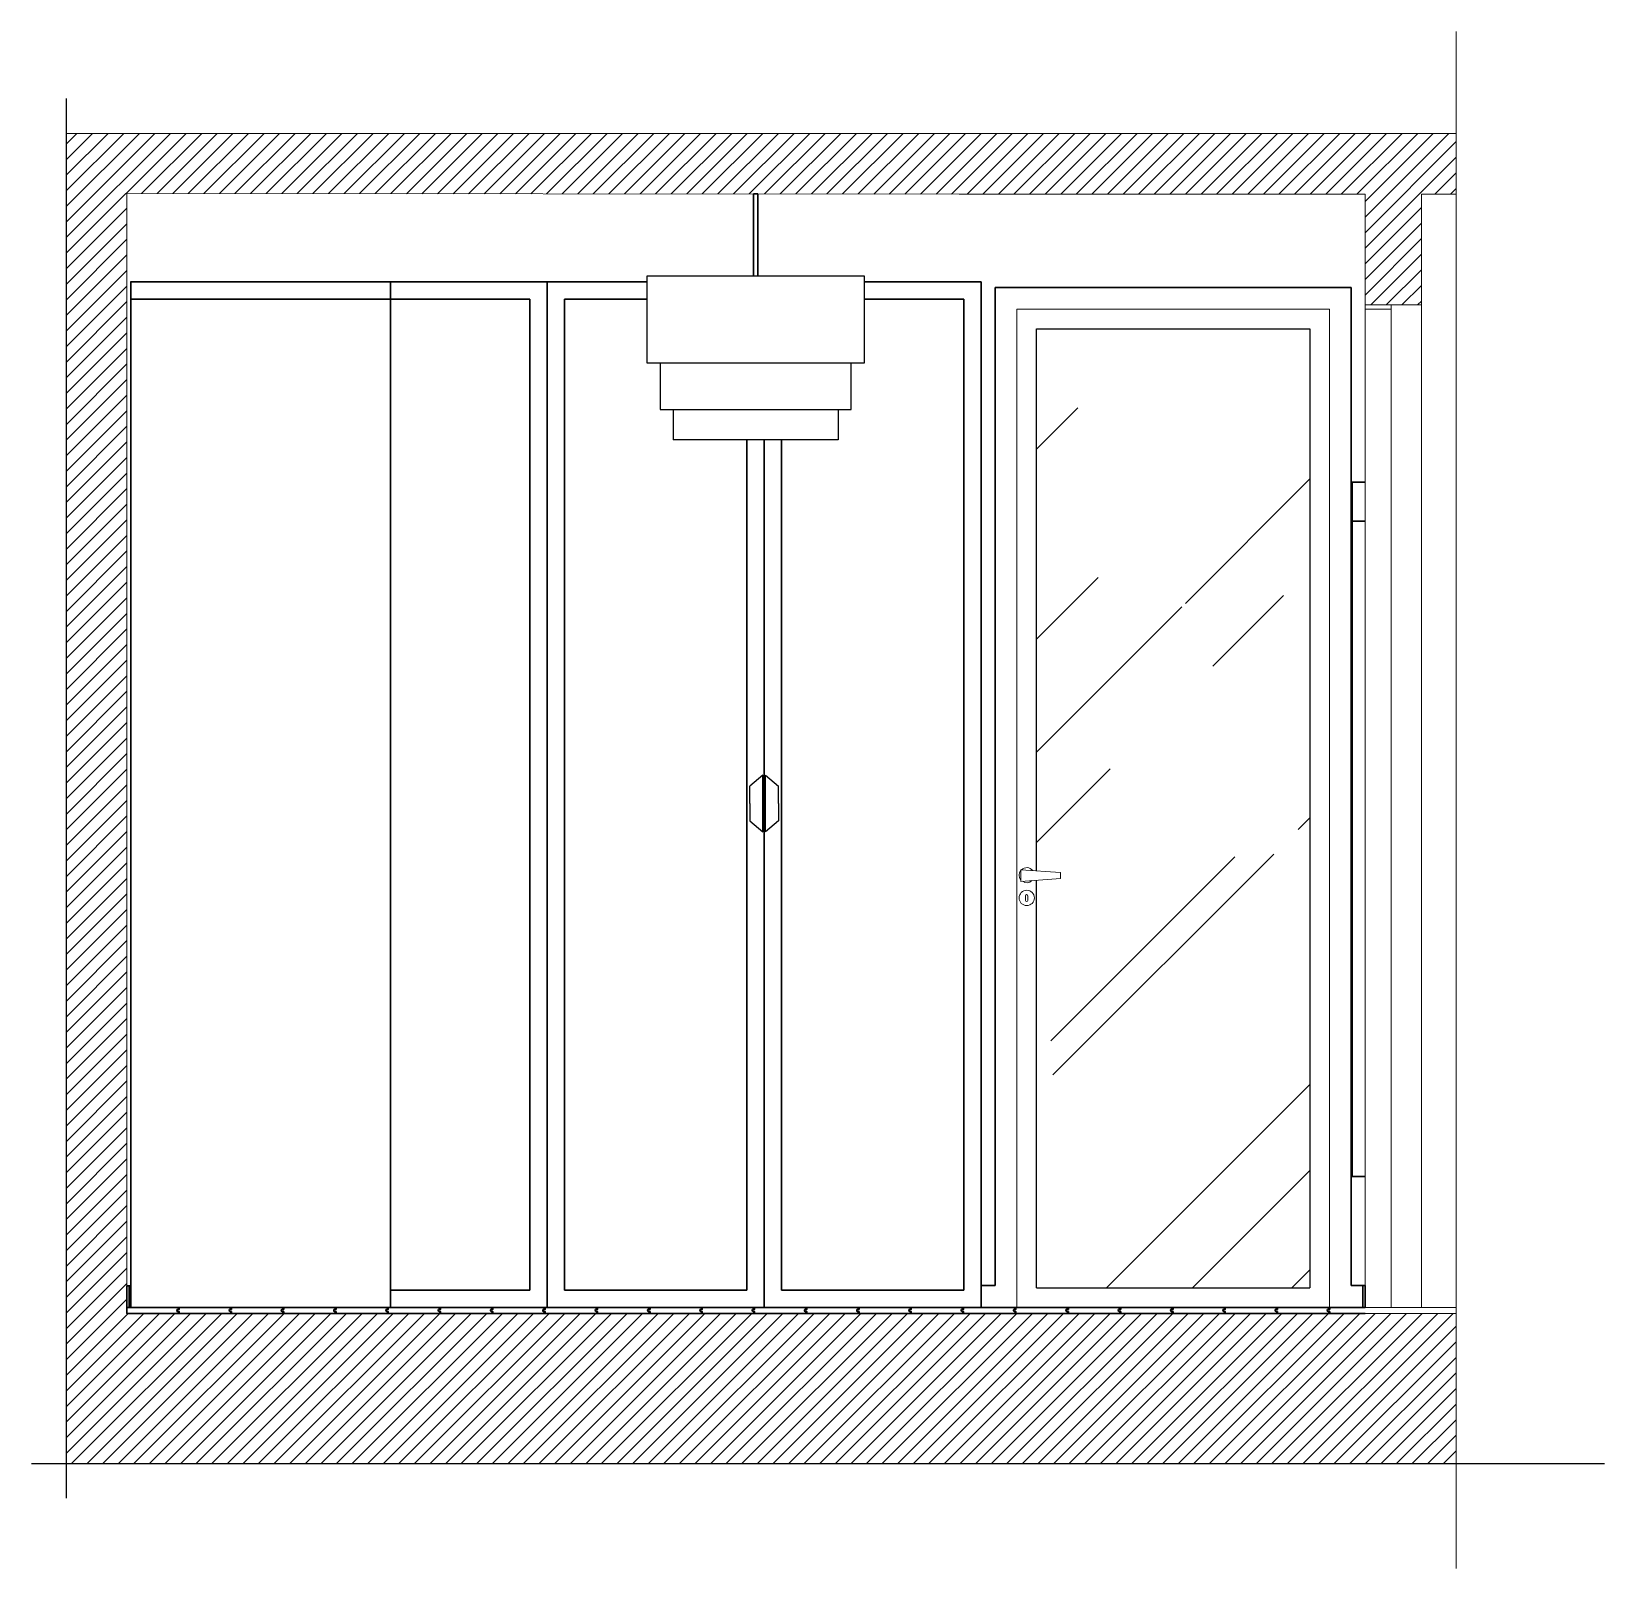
# Model space of a CAD drawing. Header units: millimetres. Extents: x 2837 to 6066, y 1056 to 2217.
# Drawn here: x 3543.4 to 3905.9, y 1344.8 to 1699 of the extents above; entities that cross this region are included whole.
import ezdxf

# ---------------------------------------------------------------- set-up
doc = ezdxf.new("R2010")
doc.units = ezdxf.units.MM
for name, color, linetype in [('A-FURN', 8, 'Continuous'), ('linea tratteggiata', 111, 'Continuous'), ('retino vetri', 201, 'Continuous'), ('serramenti', 124, 'Continuous'), ('tessuti', 51, 'Continuous')]:
    doc.layers.add(name, color=color, linetype=linetype)
for name, color, linetype, lineweight in [('arredi', 8, 'Continuous', 30), ('infissi', 40, 'Continuous', 18), ('legno', 35, 'Continuous', 30), ('muri sezionati', 7, 'Continuous', 18), ('retino muri', 2, 'Continuous', 18)]:
    doc.layers.add(name, color=color, linetype=linetype, lineweight=lineweight)

msp = doc.modelspace()

# ---------------------------------------------------------------- hatches: boundary and pattern name
at = {"layer": 'retino vetri', "lineweight": 20, "transparency": 33554687}
h = msp.add_hatch(dxfattribs=at)
h.set_pattern_fill('AR-RROOF', color=256, scale=2.9, angle=45)
h.set_pattern_definition([(45, (236.83, 0), (62.5026, 166.6736), [1104.9, -147.32, 368.3, -73.66]), (45, (280.06, 95.32), (-121.3592, 17.1882), [220.98, -24.308, 441.96, -55.245]), (45, (218.6, 70.315), (235.94725, 305.7418), [589.28, -103.124, 294.64, -73.66])])
edge = h.paths.add_edge_path()
edge.add_line((3775, 1510.01), (3775.02, 1630.46))
edge.add_line((3838.01, 1630.46), (3838.01, 1510.01))
edge.add_line((3775.02, 1630.46), (3838.01, 1630.46))
edge.add_line((3775, 1505.56), (3775, 1510.01))
edge.add_line((3780.55, 1503.77), (3771.44, 1503.11))
edge.add_line((3780.55, 1504.46), (3780.55, 1503.77))
edge.add_line((3780.55, 1505.16), (3771.44, 1505.81))
edge.add_line((3780.55, 1504.46), (3780.55, 1505.16))
edge.add_line((3775, 1409.46), (3775, 1503.37))
edge.add_line((3775, 1409.46), (3838.01, 1409.46))
edge.add_line((3838.01, 1510.01), (3838.01, 1409.46))

# ---------------------------------------------------------------- linework, layer by layer
at = {"layer": 'A-FURN'}
for p, q in [((3711.93, 1527.57), (3708.93, 1525.07)), ((3712.56, 1527.57), (3715.56, 1525.07)), ((3708.93, 1521.07), (3708.93, 1525.07)), ((3715.56, 1521.07), (3715.56, 1525.07)), ((3708.93, 1521.07), (3708.93, 1517.07)), ((3715.56, 1521.07), (3715.56, 1517.07)), ((3708.93, 1517.07), (3711.93, 1514.57)), ((3715.56, 1517.07), (3712.56, 1514.57))]:
    msp.add_line(p, q, dxfattribs=at)
for points in [[(3711.93, 1514.57), (3711.93, 1527.57)], [(3712.56, 1514.57), (3712.56, 1527.57)]]:
    msp.add_lwpolyline(points, dxfattribs=at)
at = {"layer": 'arredi'}
for p, q in [((3709.84, 1642.65), (3709.84, 1661.54)), ((3709.84, 1661.54), (3710.84, 1661.54)), ((3710.84, 1661.54), (3710.84, 1642.65)), ((3566.36, 1404.93), (3566.36, 1641.33)), ((3685.34, 1641.32), (3566.36, 1641.32)), ((3626.16, 1641.32), (3626.15, 1404.93)), ((3658.25, 1641.32), (3658.25, 1641.33)), ((3662.25, 1404.93), (3662.25, 1641.33)), ((3762.25, 1641.32), (3735.34, 1641.32)), ((3758.25, 1641.32), (3758.25, 1641.32)), ((3762.25, 1404.92), (3762.25, 1641.32)), ((3626.16, 1637.32), (3566.36, 1637.32)), ((3658.25, 1637.32), (3626.16, 1637.32)), ((3658.25, 1408.93), (3658.25, 1637.32)), ((3666.24, 1408.93), (3666.25, 1637.32)), ((3685.34, 1637.32), (3666.25, 1637.32)), ((3758.25, 1637.32), (3735.34, 1637.32)), ((3758.25, 1408.92), (3758.25, 1637.32)), ((3708.24, 1408.93), (3708.25, 1604.86)), ((3712.24, 1404.93), (3712.25, 1604.86)), ((3716.24, 1408.93), (3716.25, 1604.86)), ((3850.73, 1595.11), (3847.73, 1595.11)), ((3847.73, 1595.11), (3847.73, 1435.11)), ((3847.73, 1586.11), (3850.73, 1586.11)), ((3847.73, 1435.11), (3850.73, 1435.11)), ((3658.25, 1408.93), (3626.15, 1408.93)), ((3708.24, 1408.93), (3666.24, 1408.93)), ((3758.25, 1408.92), (3716.24, 1408.93)), ((3762.25, 1404.92), (3566.36, 1404.93)), ((3774.96, 1404.93), (3778.46, 1404.93))]:
    msp.add_line(p, q, dxfattribs=at)
at = {"layer": 'arredi', "lineweight": 20, "transparency": 33554687}
for p, q in [((3863.73, 1635.96), (3863.73, 1404.93)), ((3850.73, 1435.11), (3850.73, 1595.11))]:
    msp.add_line(p, q, dxfattribs=at)
at = {"layer": 'infissi'}
for p, q in [((3770.52, 1634.96), (3842.51, 1634.96)), ((3770.52, 1634.96), (3770.52, 1404.96)), ((3842.51, 1404.96), (3842.51, 1634.96)), ((3850.73, 1635.96), (3855.23, 1635.96)), ((3780.55, 1505.16), (3771.44, 1505.81)), ((3771.44, 1505.81), (3771.44, 1503.11)), ((3780.55, 1504.46), (3780.55, 1505.16)), ((3780.55, 1504.46), (3780.55, 1503.77)), ((3780.55, 1503.77), (3771.44, 1503.11))]:
    msp.add_line(p, q, dxfattribs=at)
at = {"layer": 'infissi', "lineweight": 20, "transparency": 33554687}
for p, q in [((3850.73, 1404.93), (3850.73, 1635.96)), ((3856.73, 1635.96), (3850.73, 1635.96)), ((3850.73, 1634.96), (3856.73, 1634.96)), ((3856.73, 1404.93), (3856.73, 1635.96))]:
    msp.add_line(p, q, dxfattribs=at)
at = {"layer": 'infissi'}
msp.add_lwpolyline([(3772.46, 1499.81), (3772.46, 1498.73, 1), (3773.01, 1498.73), (3773.01, 1498.88), (3773.01, 1499.79, 0.937392), (3772.46, 1499.81, 1)], format="xyb", dxfattribs=at)
msp.add_circle((3772.77, 1499.3), 1.76, dxfattribs=at)
for start, end in [(139.5658, 220.4342), (37.6575, 134.1429), (234.4239, 313.7757)]:
    msp.add_arc((3772.77, 1504.55), 1.74, start, end, dxfattribs=at)
at = {"layer": 'legno'}
for p, q in [((3770.52, 1639.96), (3765.52, 1639.96)), ((3765.52, 1639.96), (3765.52, 1409.95)), ((3847.51, 1639.96), (3770.52, 1639.96)), ((3847.51, 1609.12), (3847.51, 1639.96)), ((3847.51, 1409.97), (3847.51, 1609.12)), ((3565.44, 1403.94), (3565.44, 1409.94)), ((3565.44, 1409.94), (3565.94, 1409.93)), ((3565.94, 1409.93), (3565.94, 1404.93)), ((3565.94, 1409.93), (3566.36, 1409.93)), ((3765.52, 1409.95), (3762.25, 1409.95)), ((3850.73, 1409.97), (3847.51, 1409.97)), ((3850.73, 1409.97), (3850.23, 1409.97)), ((3850.23, 1409.97), (3850.23, 1404.97)), ((3850.73, 1404.93), (3850.73, 1409.97)), ((3850.73, 1409.97), (3850.73, 1409.97)), ((3565.44, 1403.93), (3565.44, 1404.93)), ((3722.11, 1404.93), (3734.11, 1404.93)), ((3734.14, 1404.93), (3746.14, 1404.93)), ((3746.17, 1404.93), (3758.17, 1404.93)), ((3758.22, 1404.93), (3770.22, 1404.93)), ((3770.27, 1404.93), (3782.27, 1404.93)), ((3779.73, 1404.93), (3776.73, 1404.93)), ((3782.36, 1404.93), (3794.36, 1404.93)), ((3794.42, 1404.93), (3806.42, 1404.93)), ((3806.49, 1404.93), (3818.49, 1404.93)), ((3815.95, 1404.92), (3817.45, 1404.92)), ((3818.51, 1404.93), (3830.51, 1404.93)), ((3830.55, 1404.93), (3842.55, 1404.93)), ((3842.6, 1404.93), (3850.73, 1404.93)), ((3850.73, 1404.93), (3850.73, 1404.93))]:
    msp.add_line(p, q, dxfattribs=at)
at = {"layer": 'legno', "ltscale": 0.2}
msp.add_line((3782.46, 1404.93), (3783.96, 1404.93), dxfattribs=at)
at = {"layer": 'legno', "lineweight": 20, "transparency": 33554687}
msp.add_line((3850.73, 1404.93), (3871.73, 1404.93), dxfattribs=at)
at = {"layer": 'legno'}
for points in [[(3571.34, 1403.53), (3570.14, 1403.53), (3570.14, 1403.53), (3565.44, 1403.53), (3565.44, 1404.93), (3577.44, 1404.93), (3577.44, 1404.53), (3577.24, 1404.53, 1), (3577.24, 1403.93), (3577.44, 1403.93), (3577.44, 1403.53), (3575.14, 1403.53), (3575.14, 1403.53), (3573.94, 1403.53), (3573.94, 1403.53), (3571.34, 1403.53)], [(3580.99, 1403.53), (3579.79, 1403.53), (3579.79, 1403.53), (3577.49, 1403.53), (3577.49, 1403.98), (3577.24, 1403.98, -1), (3577.24, 1404.48), (3577.49, 1404.48), (3577.49, 1404.93), (3589.49, 1404.93), (3589.49, 1404.53), (3589.24, 1404.53, 0.848617), (3589.23, 1403.93), (3589.49, 1403.93), (3589.49, 1403.53), (3584.79, 1403.53), (3584.79, 1403.53), (3583.59, 1403.53), (3583.59, 1403.53), (3580.99, 1403.53)], [(3593.03, 1403.53), (3591.83, 1403.53), (3591.83, 1403.53), (3589.53, 1403.53), (3589.53, 1403.98), (3589.28, 1403.98, -1.04261), (3589.28, 1404.48), (3589.53, 1404.48), (3589.53, 1404.93), (3601.53, 1404.93), (3601.53, 1404.53), (3601.28, 1404.53, 0.848617), (3601.26, 1403.93), (3601.53, 1403.93), (3601.53, 1403.53), (3596.83, 1403.53), (3596.83, 1403.53), (3595.63, 1403.53), (3595.63, 1403.53), (3593.03, 1403.53)], [(3605.09, 1403.53), (3603.89, 1403.53), (3603.89, 1403.53), (3601.59, 1403.53), (3601.59, 1403.98), (3601.34, 1403.98, -1), (3601.34, 1404.48), (3601.59, 1404.48), (3601.59, 1404.93), (3613.59, 1404.93), (3613.59, 1404.53), (3613.34, 1404.53, 0.848617), (3613.32, 1403.93), (3613.59, 1403.93), (3613.59, 1403.53), (3608.89, 1403.53), (3608.89, 1403.53), (3607.69, 1403.53), (3607.69, 1403.53), (3605.09, 1403.53)], [(3617.13, 1403.53), (3615.93, 1403.53), (3615.93, 1403.53), (3613.63, 1403.53), (3613.63, 1403.98), (3613.38, 1403.98, -1), (3613.38, 1404.48), (3613.63, 1404.48), (3613.63, 1404.93), (3625.63, 1404.93), (3625.63, 1404.53), (3625.37, 1404.53, 0.848617), (3625.36, 1403.93), (3625.63, 1403.93), (3625.63, 1403.53), (3620.93, 1403.53), (3620.93, 1403.53), (3619.73, 1403.53), (3619.73, 1403.53), (3617.13, 1403.53)], [(3629.16, 1403.53), (3627.96, 1403.53), (3627.96, 1403.53), (3625.66, 1403.53), (3625.66, 1403.98), (3625.41, 1403.98, -1), (3625.41, 1404.48), (3625.66, 1404.48), (3625.66, 1404.93), (3637.66, 1404.93), (3637.66, 1404.53), (3637.4, 1404.53, 0.848617), (3637.39, 1403.93), (3637.66, 1403.93), (3637.66, 1403.53), (3632.96, 1403.53), (3632.96, 1403.53), (3631.76, 1403.53), (3631.76, 1403.53), (3629.16, 1403.53)], [(3641.21, 1403.53), (3640.01, 1403.53), (3640.01, 1403.53), (3637.71, 1403.53), (3637.71, 1403.98), (3637.46, 1403.98, -1), (3637.46, 1404.48), (3637.71, 1404.48), (3637.71, 1404.93), (3649.71, 1404.93), (3649.71, 1404.53), (3649.45, 1404.53, 0.848617), (3649.44, 1403.93), (3649.71, 1403.93), (3649.71, 1403.53), (3645.01, 1403.53), (3645.01, 1403.53), (3643.81, 1403.53), (3643.81, 1403.53), (3641.21, 1403.53)], [(3653.26, 1403.53), (3652.06, 1403.53), (3652.06, 1403.53), (3649.76, 1403.53), (3649.76, 1403.98), (3649.51, 1403.98, -1), (3649.51, 1404.48), (3649.76, 1404.48), (3649.76, 1404.93), (3661.76, 1404.93), (3661.76, 1404.53), (3661.5, 1404.53, 0.848617), (3661.49, 1403.93), (3661.76, 1403.93), (3661.76, 1403.53), (3657.06, 1403.53), (3657.06, 1403.53), (3655.86, 1403.53), (3655.86, 1403.53), (3653.26, 1403.53)], [(3665.34, 1403.53), (3664.14, 1403.53), (3664.14, 1403.53), (3661.84, 1403.53), (3661.84, 1403.98), (3661.59, 1403.98, -1), (3661.59, 1404.48), (3661.84, 1404.48), (3661.84, 1404.93), (3673.84, 1404.93), (3673.84, 1404.53), (3673.59, 1404.53, 0.848617), (3673.58, 1403.93), (3673.84, 1403.93), (3673.84, 1403.53), (3669.14, 1403.53), (3669.14, 1403.53), (3667.94, 1403.53), (3667.94, 1403.53), (3665.34, 1403.53)], [(3677.4, 1403.53), (3676.2, 1403.53), (3676.2, 1403.53), (3673.9, 1403.53), (3673.9, 1403.98), (3673.65, 1403.98, -1), (3673.65, 1404.48), (3673.9, 1404.48), (3673.9, 1404.93), (3685.9, 1404.93), (3685.9, 1404.53), (3685.65, 1404.53, 0.848617), (3685.64, 1403.93), (3685.9, 1403.93), (3685.9, 1403.53), (3681.2, 1403.53), (3681.2, 1403.53), (3680, 1403.53), (3680, 1403.53), (3677.4, 1403.53)], [(3689.47, 1403.53), (3688.27, 1403.53), (3688.27, 1403.53), (3685.97, 1403.53), (3685.97, 1403.98), (3685.72, 1403.98, -1), (3685.72, 1404.48), (3685.97, 1404.48), (3685.97, 1404.93), (3697.97, 1404.93), (3697.97, 1404.53), (3697.72, 1404.53, 0.848617), (3697.71, 1403.93), (3697.97, 1403.93), (3697.97, 1403.53), (3693.27, 1403.53), (3693.27, 1403.53), (3692.07, 1403.53), (3692.07, 1403.53), (3689.47, 1403.53)], [(3701.51, 1403.53), (3700.31, 1403.53), (3700.31, 1403.53), (3698.01, 1403.53), (3698.01, 1403.98), (3697.76, 1403.98, -1), (3697.76, 1404.48), (3698.01, 1404.48), (3698.01, 1404.93), (3710.01, 1404.93), (3710.01, 1404.53), (3709.75, 1404.53, 0.848617), (3709.74, 1403.93), (3710.01, 1403.93), (3710.01, 1403.53), (3705.31, 1403.53), (3705.31, 1403.53), (3704.11, 1403.53), (3704.11, 1403.53), (3701.51, 1403.53)], [(3713.55, 1403.53), (3712.35, 1403.53), (3712.35, 1403.53), (3710.05, 1403.53), (3710.05, 1403.98), (3709.8, 1403.98, -1), (3709.8, 1404.48), (3710.05, 1404.48), (3710.05, 1404.93), (3722.05, 1404.93), (3722.05, 1404.53), (3721.79, 1404.53, 0.848617), (3721.78, 1403.93), (3722.05, 1403.93), (3722.05, 1403.53), (3717.35, 1403.53), (3717.35, 1403.53), (3716.15, 1403.53), (3716.15, 1403.53), (3713.55, 1403.53)], [(3725.61, 1403.53), (3724.41, 1403.53), (3724.41, 1403.53), (3722.11, 1403.53), (3722.11, 1403.98), (3721.86, 1403.98, -1), (3721.86, 1404.48), (3722.11, 1404.48), (3722.11, 1404.93), (3734.11, 1404.93), (3734.11, 1404.53), (3733.85, 1404.53, 0.848617), (3733.84, 1403.93), (3734.11, 1403.93), (3734.11, 1403.53), (3729.41, 1403.53), (3729.41, 1403.53), (3728.21, 1403.53), (3728.21, 1403.53), (3725.61, 1403.53)], [(3737.64, 1403.53), (3736.44, 1403.53), (3736.44, 1403.53), (3734.14, 1403.53), (3734.14, 1403.98), (3733.89, 1403.98, -1), (3733.89, 1404.48), (3734.14, 1404.48), (3734.14, 1404.93), (3746.14, 1404.93), (3746.14, 1404.53), (3745.89, 1404.53, 0.848617), (3745.88, 1403.93), (3746.14, 1403.93), (3746.14, 1403.53), (3741.44, 1403.53), (3741.44, 1403.53), (3740.24, 1403.53), (3740.24, 1403.53), (3737.64, 1403.53)], [(3749.67, 1403.53), (3748.47, 1403.53), (3748.47, 1403.53), (3746.17, 1403.53), (3746.17, 1403.98), (3745.92, 1403.98, -1), (3745.92, 1404.48), (3746.17, 1404.48), (3746.17, 1404.93), (3758.17, 1404.93), (3758.17, 1404.53), (3757.92, 1404.53, 0.848617), (3757.9, 1403.93), (3758.17, 1403.93), (3758.17, 1403.53), (3753.47, 1403.53), (3753.47, 1403.53), (3752.27, 1403.53), (3752.27, 1403.53), (3749.67, 1403.53)], [(3761.72, 1403.53), (3760.52, 1403.53), (3760.52, 1403.53), (3758.22, 1403.53), (3758.22, 1403.98), (3757.97, 1403.98, -1), (3757.97, 1404.48), (3758.22, 1404.48), (3758.22, 1404.93), (3770.22, 1404.93), (3770.22, 1404.53), (3769.97, 1404.53, 0.848617), (3769.96, 1403.93), (3770.22, 1403.93), (3770.22, 1403.53), (3765.52, 1403.53), (3765.52, 1403.53), (3764.32, 1403.53), (3764.32, 1403.53), (3761.72, 1403.53)], [(3773.77, 1403.53), (3772.57, 1403.53), (3772.57, 1403.53), (3770.27, 1403.53), (3770.27, 1403.98), (3770.02, 1403.98, -1), (3770.02, 1404.48), (3770.27, 1404.48), (3770.27, 1404.93), (3782.27, 1404.93), (3782.27, 1404.53), (3782.02, 1404.53, 0.848617), (3782.01, 1403.93), (3782.27, 1403.93), (3782.27, 1403.53), (3777.57, 1403.53), (3777.57, 1403.53), (3776.37, 1403.53), (3776.37, 1403.53), (3773.77, 1403.53)], [(3785.86, 1403.53), (3784.66, 1403.53), (3784.66, 1403.53), (3782.36, 1403.53), (3782.36, 1403.98), (3782.11, 1403.98, -1), (3782.11, 1404.48), (3782.36, 1404.48), (3782.36, 1404.93), (3794.36, 1404.93), (3794.36, 1404.53), (3794.1, 1404.53, 0.848617), (3794.09, 1403.93), (3794.36, 1403.93), (3794.36, 1403.53), (3789.66, 1403.53), (3789.66, 1403.53), (3788.46, 1403.53), (3788.46, 1403.53), (3785.86, 1403.53)], [(3797.92, 1403.53), (3796.72, 1403.53), (3796.72, 1403.53), (3794.42, 1403.53), (3794.42, 1403.98), (3794.17, 1403.98, -1), (3794.17, 1404.48), (3794.42, 1404.48), (3794.42, 1404.93), (3806.42, 1404.93), (3806.42, 1404.53), (3806.16, 1404.53, 0.848617), (3806.15, 1403.93), (3806.42, 1403.93), (3806.42, 1403.53), (3801.72, 1403.53), (3801.72, 1403.53), (3800.52, 1403.53), (3800.52, 1403.53), (3797.92, 1403.53)], [(3809.99, 1403.53), (3808.79, 1403.53), (3808.79, 1403.53), (3806.49, 1403.53), (3806.49, 1403.98), (3806.24, 1403.98, -1), (3806.24, 1404.48), (3806.49, 1404.48), (3806.49, 1404.93), (3818.49, 1404.93), (3818.49, 1404.53), (3818.23, 1404.53, 0.848617), (3818.22, 1403.93), (3818.49, 1403.93), (3818.49, 1403.53), (3813.79, 1403.53), (3813.79, 1403.53), (3812.59, 1403.53), (3812.59, 1403.53), (3809.99, 1403.53)], [(3822.01, 1403.53), (3820.81, 1403.53), (3820.81, 1403.53), (3818.51, 1403.53), (3818.51, 1403.98), (3818.26, 1403.98, -1), (3818.26, 1404.48), (3818.51, 1404.48), (3818.51, 1404.93), (3830.51, 1404.93), (3830.51, 1404.53), (3830.25, 1404.53, 0.848617), (3830.24, 1403.93), (3830.51, 1403.93), (3830.51, 1403.53), (3825.81, 1403.53), (3825.81, 1403.53), (3824.61, 1403.53), (3824.61, 1403.53), (3822.01, 1403.53)], [(3834.05, 1403.53), (3832.85, 1403.53), (3832.85, 1403.53), (3830.55, 1403.53), (3830.55, 1403.98), (3830.3, 1403.98, -1), (3830.3, 1404.48), (3830.55, 1404.48), (3830.55, 1404.93), (3842.55, 1404.93), (3842.55, 1404.53), (3842.29, 1404.53, 0.848617), (3842.28, 1403.93), (3842.55, 1403.93), (3842.55, 1403.53), (3837.85, 1403.53), (3837.85, 1403.53), (3836.65, 1403.53), (3836.65, 1403.53), (3834.05, 1403.53)]]:
    msp.add_lwpolyline(points, format="xyb", close=True, dxfattribs=at)
msp.add_lwpolyline([(3850.73, 1403.53), (3842.6, 1403.53), (3842.6, 1403.98), (3842.35, 1403.98, -1), (3842.35, 1404.48), (3842.6, 1404.48), (3842.6, 1404.93), (3842.8, 1404.93)], format="xyb", dxfattribs=at)
at = {"layer": 'linea tratteggiata', "lineweight": 20, "transparency": 33554687}
msp.add_line((3871.73, 1698.99), (3871.73, 1344.76), dxfattribs=at)
at = {"layer": 'linea tratteggiata'}
for p, q in [((3551.44, 1683.51), (3551.44, 1360.94)), ((3543.44, 1368.94), (3905.91, 1368.94))]:
    msp.add_line(p, q, dxfattribs=at)
at = {"layer": 'muri sezionati'}
for p, q in [((3551.44, 1675.51), (3871.73, 1675.51)), ((3565.44, 1403.53), (3565.44, 1661.65)), ((3565.44, 1403.53), (3856.73, 1403.53))]:
    msp.add_line(p, q, dxfattribs=at)
at = {"layer": 'muri sezionati', "lineweight": 20, "transparency": 33554687}
for p, q in [((3850.73, 1661.51), (3850.73, 1635.96)), ((3863.73, 1635.96), (3863.73, 1661.51)), ((3863.73, 1661.51), (3871.73, 1661.51)), ((3850.73, 1635.96), (3855.23, 1635.96)), ((3850.73, 1635.96), (3850.73, 1404.93)), ((3855.23, 1635.96), (3856.73, 1635.96)), ((3856.73, 1635.96), (3863.73, 1635.96)), ((3856.73, 1403.53), (3871.73, 1403.53))]:
    msp.add_line(p, q, dxfattribs=at)
at = {"layer": 'muri sezionati'}
msp.add_lwpolyline([(3850.73, 1661.51), (3757.17, 1661.51), (3565.44, 1661.65)], dxfattribs=at)
at = {"layer": 'retino muri', "linetype": 'Continuous', "lineweight": 20, "transparency": 33554687}
for p, q in [((3551.44, 1673.02), (3553.93, 1675.51)), ((3551.44, 1669.43), (3557.52, 1675.51)), ((3551.44, 1665.84), (3561.11, 1675.51)), ((3551.44, 1662.25), (3564.7, 1675.51)), ((3551.44, 1658.65), (3568.3, 1675.51)), ((3551.44, 1655.06), (3571.89, 1675.51)), ((3551.44, 1651.47), (3575.48, 1675.51)), ((3551.44, 1647.88), (3579.07, 1675.51)), ((3568.8, 1661.65), (3582.66, 1675.51)), ((3572.39, 1661.64), (3586.26, 1675.51)), ((3575.98, 1661.64), (3589.85, 1675.51)), ((3579.57, 1661.64), (3593.44, 1675.51)), ((3583.16, 1661.64), (3597.03, 1675.51)), ((3586.75, 1661.63), (3600.63, 1675.51)), ((3590.34, 1661.63), (3604.22, 1675.51)), ((3593.93, 1661.63), (3607.81, 1675.51)), ((3597.52, 1661.63), (3611.4, 1675.51)), ((3601.11, 1661.62), (3614.99, 1675.51)), ((3604.7, 1661.62), (3618.59, 1675.51)), ((3608.29, 1661.62), (3622.18, 1675.51)), ((3611.88, 1661.62), (3625.77, 1675.51)), ((3615.47, 1661.61), (3629.36, 1675.51)), ((3619.06, 1661.61), (3632.95, 1675.51)), ((3622.65, 1661.61), (3636.55, 1675.51)), ((3626.23, 1661.61), (3640.14, 1675.51)), ((3629.82, 1661.6), (3643.73, 1675.51)), ((3633.41, 1661.6), (3647.32, 1675.51)), ((3637, 1661.6), (3650.91, 1675.51)), ((3640.59, 1661.59), (3654.51, 1675.51)), ((3644.18, 1661.59), (3658.1, 1675.51)), ((3647.77, 1661.59), (3661.69, 1675.51)), ((3651.36, 1661.59), (3665.28, 1675.51)), ((3654.95, 1661.58), (3668.88, 1675.51)), ((3658.54, 1661.58), (3672.47, 1675.51)), ((3662.13, 1661.58), (3676.06, 1675.51)), ((3665.72, 1661.58), (3679.65, 1675.51)), ((3669.31, 1661.57), (3683.24, 1675.51)), ((3672.9, 1661.57), (3686.84, 1675.51)), ((3676.49, 1661.57), (3690.43, 1675.51)), ((3680.08, 1661.57), (3694.02, 1675.51)), ((3683.67, 1661.56), (3697.61, 1675.51)), ((3687.26, 1661.56), (3701.2, 1675.51)), ((3690.85, 1661.56), (3704.8, 1675.51)), ((3694.43, 1661.56), (3708.39, 1675.51)), ((3698.02, 1661.55), (3711.98, 1675.51)), ((3701.61, 1661.55), (3715.57, 1675.51)), ((3705.2, 1661.55), (3719.16, 1675.51)), ((3708.79, 1661.54), (3722.76, 1675.51)), ((3712.38, 1661.54), (3726.35, 1675.51)), ((3715.97, 1661.54), (3729.94, 1675.51)), ((3719.56, 1661.54), (3733.53, 1675.51)), ((3723.15, 1661.53), (3737.13, 1675.51)), ((3726.74, 1661.53), (3740.72, 1675.51)), ((3730.33, 1661.53), (3744.31, 1675.51)), ((3733.92, 1661.53), (3747.9, 1675.51)), ((3737.51, 1661.52), (3751.49, 1675.51)), ((3741.1, 1661.52), (3755.09, 1675.51)), ((3744.69, 1661.52), (3758.68, 1675.51)), ((3748.28, 1661.52), (3762.27, 1675.51)), ((3751.87, 1661.51), (3765.86, 1675.51)), ((3755.46, 1661.51), (3769.45, 1675.51)), ((3759.05, 1661.51), (3773.05, 1675.51)), ((3762.64, 1661.51), (3776.64, 1675.51)), ((3766.23, 1661.51), (3780.23, 1675.51)), ((3769.82, 1661.51), (3783.82, 1675.51)), ((3773.41, 1661.51), (3787.41, 1675.51)), ((3777.01, 1661.51), (3791.01, 1675.51)), ((3780.6, 1661.51), (3794.6, 1675.51)), ((3784.19, 1661.51), (3798.19, 1675.51)), ((3787.78, 1661.51), (3801.78, 1675.51)), ((3791.38, 1661.51), (3805.38, 1675.51)), ((3794.97, 1661.51), (3808.97, 1675.51)), ((3798.56, 1661.51), (3812.56, 1675.51)), ((3802.15, 1661.51), (3816.15, 1675.51)), ((3805.74, 1661.51), (3819.74, 1675.51)), ((3809.34, 1661.51), (3823.34, 1675.51)), ((3812.93, 1661.51), (3826.93, 1675.51)), ((3816.52, 1661.51), (3830.52, 1675.51)), ((3820.11, 1661.51), (3834.11, 1675.51)), ((3823.7, 1661.51), (3837.7, 1675.51)), ((3827.3, 1661.51), (3841.3, 1675.51)), ((3830.89, 1661.51), (3844.89, 1675.51)), ((3834.48, 1661.51), (3848.48, 1675.51)), ((3838.07, 1661.51), (3852.07, 1675.51)), ((3841.66, 1661.51), (3855.66, 1675.51)), ((3845.26, 1661.51), (3859.26, 1675.51)), ((3848.85, 1661.51), (3862.85, 1675.51)), ((3850.73, 1659.79), (3866.44, 1675.51)), ((3850.73, 1656.2), (3870.03, 1675.51)), ((3850.73, 1652.61), (3871.73, 1673.61)), ((3850.73, 1649.02), (3871.73, 1670.02)), ((3866.81, 1661.51), (3871.73, 1666.43)), ((3870.4, 1661.51), (3871.73, 1662.83)), ((3551.44, 1644.29), (3565.44, 1658.29)), ((3850.73, 1645.43), (3863.73, 1658.43)), ((3551.44, 1640.69), (3565.44, 1654.69)), ((3850.73, 1641.83), (3863.73, 1654.83)), ((3551.44, 1637.1), (3565.44, 1651.1)), ((3850.73, 1638.24), (3863.73, 1651.24)), ((3551.44, 1633.51), (3565.44, 1647.51)), ((3852.03, 1635.96), (3863.73, 1647.65)), ((3551.44, 1629.92), (3565.44, 1643.92)), ((3855.63, 1635.96), (3863.73, 1644.06)), ((3551.44, 1626.32), (3565.44, 1640.32)), ((3859.22, 1635.96), (3863.73, 1640.47)), ((3551.44, 1622.73), (3565.44, 1636.73)), ((3862.81, 1635.96), (3863.73, 1636.87)), ((3551.44, 1619.14), (3565.44, 1633.14)), ((3551.44, 1615.55), (3565.44, 1629.55)), ((3551.44, 1611.96), (3565.44, 1625.96)), ((3551.44, 1608.36), (3565.44, 1622.36)), ((3551.44, 1604.77), (3565.44, 1618.77)), ((3551.44, 1601.18), (3565.44, 1615.18)), ((3551.44, 1597.59), (3565.44, 1611.59)), ((3551.44, 1594), (3565.44, 1608)), ((3551.44, 1590.4), (3565.44, 1604.4)), ((3551.44, 1586.81), (3565.44, 1600.81)), ((3551.44, 1583.22), (3565.44, 1597.22)), ((3551.44, 1579.63), (3565.44, 1593.63)), ((3551.44, 1576.04), (3565.44, 1590.04)), ((3551.44, 1572.44), (3565.44, 1586.44)), ((3551.44, 1568.85), (3565.44, 1582.85)), ((3551.44, 1565.26), (3565.44, 1579.26)), ((3551.44, 1561.67), (3565.44, 1575.67)), ((3551.44, 1558.07), (3565.44, 1572.07)), ((3551.44, 1554.48), (3565.44, 1568.48)), ((3551.44, 1550.89), (3565.44, 1564.89)), ((3551.44, 1547.3), (3565.44, 1561.3)), ((3551.44, 1543.71), (3565.44, 1557.71)), ((3551.44, 1540.11), (3565.44, 1554.11)), ((3551.44, 1536.52), (3565.44, 1550.52)), ((3551.44, 1532.93), (3565.44, 1546.93)), ((3551.44, 1529.34), (3565.44, 1543.34)), ((3551.44, 1525.75), (3565.44, 1539.75)), ((3551.44, 1522.15), (3565.44, 1536.15)), ((3551.44, 1518.56), (3565.44, 1532.56)), ((3551.44, 1514.97), (3565.44, 1528.97)), ((3551.44, 1511.38), (3565.44, 1525.38)), ((3551.44, 1507.79), (3565.44, 1521.79)), ((3551.44, 1504.19), (3565.44, 1518.19)), ((3551.44, 1500.6), (3565.44, 1514.6)), ((3551.44, 1497.01), (3565.44, 1511.01)), ((3551.44, 1493.42), (3565.44, 1507.42)), ((3551.44, 1489.82), (3565.44, 1503.82)), ((3551.44, 1486.23), (3565.44, 1500.23)), ((3551.44, 1482.64), (3565.44, 1496.64)), ((3551.44, 1479.05), (3565.44, 1493.05)), ((3551.44, 1475.46), (3565.44, 1489.46)), ((3551.44, 1471.86), (3565.44, 1485.86)), ((3551.44, 1468.27), (3565.44, 1482.27)), ((3551.44, 1464.68), (3565.44, 1478.68)), ((3551.44, 1461.09), (3565.44, 1475.09)), ((3551.44, 1457.5), (3565.44, 1471.5)), ((3551.44, 1453.9), (3565.44, 1467.9)), ((3551.44, 1450.31), (3565.44, 1464.31)), ((3551.44, 1446.72), (3565.44, 1460.72)), ((3551.44, 1443.13), (3565.44, 1457.13)), ((3551.44, 1439.54), (3565.44, 1453.54)), ((3551.44, 1435.94), (3565.44, 1449.94)), ((3551.44, 1432.35), (3565.44, 1446.35)), ((3551.44, 1428.76), (3565.44, 1442.76)), ((3551.44, 1425.17), (3565.44, 1439.17)), ((3551.44, 1421.57), (3565.44, 1435.57)), ((3551.44, 1417.98), (3565.44, 1431.98)), ((3551.44, 1414.39), (3565.44, 1428.39)), ((3551.44, 1410.8), (3565.44, 1424.8)), ((3551.44, 1407.21), (3565.44, 1421.21)), ((3551.44, 1403.61), (3565.44, 1417.61)), ((3551.44, 1400.02), (3565.44, 1414.02)), ((3551.44, 1396.43), (3565.44, 1410.43)), ((3551.44, 1392.84), (3565.44, 1406.84)), ((3551.44, 1389.25), (3565.73, 1403.53)), ((3551.44, 1385.65), (3569.32, 1403.53)), ((3551.44, 1382.06), (3572.91, 1403.53)), ((3551.44, 1378.47), (3576.5, 1403.53)), ((3551.44, 1374.88), (3580.09, 1403.53)), ((3551.44, 1371.29), (3583.69, 1403.53)), ((3552.68, 1368.94), (3587.28, 1403.53)), ((3556.28, 1368.94), (3590.87, 1403.53)), ((3559.87, 1368.94), (3594.46, 1403.53)), ((3563.46, 1368.94), (3598.06, 1403.53)), ((3567.05, 1368.94), (3601.65, 1403.53)), ((3570.64, 1368.94), (3605.24, 1403.53)), ((3574.24, 1368.94), (3608.83, 1403.53)), ((3577.83, 1368.94), (3612.42, 1403.53)), ((3581.42, 1368.94), (3616.02, 1403.53)), ((3585.01, 1368.94), (3619.61, 1403.53)), ((3588.6, 1368.94), (3623.2, 1403.53)), ((3592.2, 1368.94), (3626.79, 1403.53)), ((3595.79, 1368.94), (3630.38, 1403.53)), ((3599.38, 1368.94), (3633.98, 1403.53)), ((3602.97, 1368.94), (3637.57, 1403.53)), ((3606.57, 1368.94), (3641.16, 1403.53)), ((3610.16, 1368.94), (3644.75, 1403.53)), ((3613.75, 1368.94), (3648.34, 1403.53)), ((3617.34, 1368.94), (3651.94, 1403.53)), ((3620.93, 1368.94), (3655.53, 1403.53)), ((3624.53, 1368.94), (3659.12, 1403.53)), ((3628.12, 1368.94), (3662.71, 1403.53)), ((3631.71, 1368.94), (3666.31, 1403.53)), ((3635.3, 1368.94), (3669.9, 1403.53)), ((3638.89, 1368.94), (3673.49, 1403.53)), ((3642.49, 1368.94), (3677.08, 1403.53)), ((3646.08, 1368.94), (3680.67, 1403.53)), ((3649.67, 1368.94), (3684.27, 1403.53)), ((3653.26, 1368.94), (3687.86, 1403.53)), ((3656.85, 1368.94), (3691.45, 1403.53)), ((3660.45, 1368.94), (3695.04, 1403.53)), ((3664.04, 1368.94), (3698.63, 1403.53)), ((3667.63, 1368.94), (3702.23, 1403.53)), ((3671.22, 1368.94), (3705.82, 1403.53)), ((3674.82, 1368.94), (3709.41, 1403.53)), ((3678.41, 1368.94), (3713, 1403.53)), ((3682, 1368.94), (3716.59, 1403.53)), ((3685.59, 1368.94), (3720.19, 1403.53)), ((3689.18, 1368.94), (3723.78, 1403.53)), ((3692.78, 1368.94), (3727.37, 1403.53)), ((3696.37, 1368.94), (3730.96, 1403.53)), ((3699.96, 1368.94), (3734.55, 1403.53)), ((3703.55, 1368.94), (3738.15, 1403.53)), ((3707.14, 1368.94), (3741.74, 1403.53)), ((3710.74, 1368.94), (3745.33, 1403.53)), ((3714.33, 1368.94), (3748.92, 1403.53)), ((3717.92, 1368.94), (3752.52, 1403.53)), ((3721.51, 1368.94), (3756.11, 1403.53)), ((3725.1, 1368.94), (3759.7, 1403.53)), ((3728.7, 1368.94), (3763.29, 1403.53)), ((3732.29, 1368.94), (3766.88, 1403.53)), ((3735.88, 1368.94), (3770.48, 1403.53)), ((3739.47, 1368.94), (3774.07, 1403.53)), ((3743.07, 1368.94), (3777.66, 1403.53)), ((3746.66, 1368.94), (3781.25, 1403.53)), ((3750.25, 1368.94), (3784.84, 1403.53)), ((3753.84, 1368.94), (3788.44, 1403.53)), ((3757.43, 1368.94), (3792.03, 1403.53)), ((3761.03, 1368.94), (3795.62, 1403.53)), ((3764.62, 1368.94), (3799.21, 1403.53)), ((3768.21, 1368.94), (3802.8, 1403.53)), ((3771.8, 1368.94), (3806.4, 1403.53)), ((3775.39, 1368.94), (3809.99, 1403.53)), ((3778.99, 1368.94), (3813.58, 1403.53)), ((3782.58, 1368.94), (3817.17, 1403.53)), ((3786.17, 1368.94), (3820.77, 1403.53)), ((3789.76, 1368.94), (3824.36, 1403.53)), ((3793.35, 1368.94), (3827.95, 1403.53)), ((3796.95, 1368.94), (3831.54, 1403.53)), ((3800.54, 1368.94), (3835.13, 1403.53)), ((3804.13, 1368.94), (3838.73, 1403.53)), ((3807.72, 1368.94), (3842.32, 1403.53)), ((3811.31, 1368.94), (3845.91, 1403.53)), ((3814.91, 1368.94), (3849.5, 1403.53)), ((3818.5, 1368.94), (3853.09, 1403.53)), ((3822.09, 1368.94), (3856.69, 1403.53)), ((3825.68, 1368.94), (3860.28, 1403.53)), ((3829.28, 1368.94), (3863.87, 1403.53)), ((3832.87, 1368.94), (3867.46, 1403.53)), ((3836.46, 1368.94), (3871.05, 1403.53)), ((3840.05, 1368.94), (3871.73, 1400.61)), ((3843.64, 1368.94), (3871.73, 1397.02)), ((3847.24, 1368.94), (3871.73, 1393.43)), ((3850.83, 1368.94), (3871.73, 1389.83)), ((3854.42, 1368.94), (3871.73, 1386.24)), ((3858.01, 1368.94), (3871.73, 1382.65)), ((3861.6, 1368.94), (3871.73, 1379.06)), ((3865.2, 1368.94), (3871.73, 1375.47)), ((3868.79, 1368.94), (3871.73, 1371.87))]:
    msp.add_line(p, q, dxfattribs=at)
at = {"layer": 'serramenti'}
for p, q in [((3775, 1510.01), (3775.02, 1630.46)), ((3775.02, 1630.46), (3838.01, 1630.46)), ((3838.01, 1630.46), (3838.01, 1510.01)), ((3775, 1505.56), (3775, 1510.01)), ((3838.01, 1510.01), (3838.01, 1409.46)), ((3775, 1409.46), (3775, 1503.37)), ((3775, 1409.46), (3838.01, 1409.46))]:
    msp.add_line(p, q, dxfattribs=at)
at = {"layer": 'tessuti'}
for p, q in [((3685.34, 1642.65), (3735.34, 1642.65)), ((3685.34, 1622.58), (3685.34, 1642.65)), ((3735.34, 1642.65), (3735.34, 1622.58)), ((3735.34, 1622.58), (3685.34, 1622.58)), ((3688.34, 1622.58), (3688.34, 1611.86)), ((3732.34, 1611.86), (3732.34, 1622.58)), ((3688.34, 1611.86), (3732.34, 1611.86)), ((3691.34, 1611.86), (3691.34, 1604.86)), ((3729.34, 1611.86), (3729.34, 1604.86)), ((3729.34, 1604.86), (3691.34, 1604.86))]:
    msp.add_line(p, q, dxfattribs=at)

doc.saveas('drawing.dxf')
